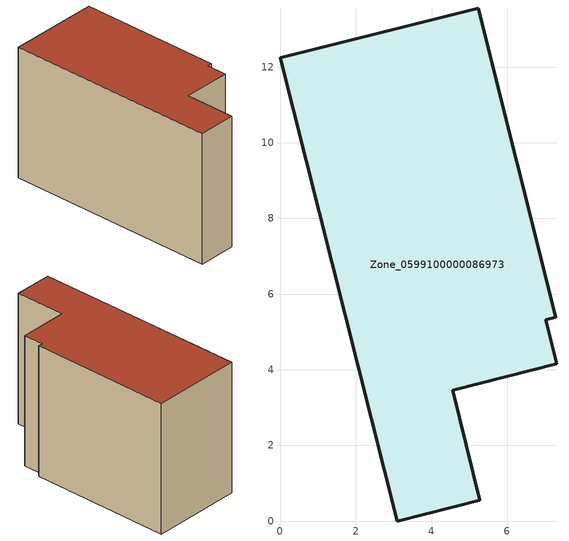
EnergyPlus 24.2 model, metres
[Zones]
Zone_0599100000086973
 floor ground (C_G): 0,12.25 5.24,13.56 7.29,5.39 7.02,5.32 7.31,4.15 4.55,3.45 5.28,0.55 3.09,0 z0
 wall outside (C_F): 3.09,0 5.28,0.55 4.55,3.45 7.31,4.15 7.02,5.32 7.29,5.39 5.24,13.56 0,12.25 3.09,0 z0:7.86
 roof outside (C_R): 5.24,13.56 0,12.25 3.09,0 5.28,0.55 4.55,3.45 7.31,4.15 7.02,5.32 7.29,5.39 z7.86
[BUILDING]
Pand.0599100000086973: North Axis=0; Terrain=City; Loads Convergence Tolerance Value=0.04; Temperature Convergence Tolerance Value=0.4; Solar Distribution=FullExterior; Maximum Number of Warmup Days=25; Minimum Number of Warmup Days=1
[Site:Location]
Rotterdam.The.Hague.AP_ZH_NLD Design_Conditions: Latitude=51.96; Longitude=4.45; Time Zone=1; Elevation=-4.5
[SITE:GROUNDTEMPERATURE:BUILDINGSURFACE]
18, 18, 18, 18, 18, 18, 18, 18, 18, 18, 18, 18
[MATERIAL] Thermal Absorptance=0.9; Solar Absorptance=0.7; Visible Absorptance=0.7
Name | Roughness | Thickness | Conductivity | Density | Specific Heat
G.TI.1975-1991 | MediumSmooth | 0.15 | 0.288461 | 540 | 1210
F.TI.1975-1991 | Rough | 0.3 | 0.230769 | 1920 | 840
R.TI.1975-1991 | MediumRough | 0.2 | 0.153846 | 1500 | 1000
[CONSTRUCTION]
C_G: G.TI.1975-1991
C_F: F.TI.1975-1991
C_R: R.TI.1975-1991
[ZONE]
Zone_0599100000086973: Type=1; Multiplier=1; Ceiling Height=Autocalculate; Volume=Autocalculate; Floor Area=autocalculate; Part of Total Floor Area=Yes
[ZONEINFILTRATION:DESIGNFLOWRATE]
Infil_Zone_0599100000086973: Zone or ZoneList or Space or SpaceList=Zone_0599100000086973; Schedule=AlwaysOn; Design Flow Rate Calculation Method=Flow/Area; Flow Rate per Floor Area=0.003; Constant Term Coefficient=1; Temperature Term Coefficient=0; Velocity Term Coefficient=0; Velocity Squared Term Coefficient=0
[HVACTEMPLATE:ZONE:IDEALLOADSAIRSYSTEM]
Zone_0599100000086973: Maximum Heating Supply Air Temperature=50; Minimum Cooling Supply Air Temperature=13; Maximum Heating Supply Air Humidity Ratio=0.0156; Minimum Cooling Supply Air Humidity Ratio=0.0077; Heating Limit=NoLimit; Cooling Limit=NoLimit; Dehumidification Control Type=ConstantSensibleHeatRatio; Cooling Sensible Heat Ratio=0.7; Dehumidification Setpoint=60; Humidification Control Type=None; Humidification Setpoint=30; Outdoor Air Method=None; Outdoor Air Flow Rate per Person=0.00944; Outdoor Air Flow Rate per Zone Floor Area=0; Outdoor Air Flow Rate per Zone=0; Demand Controlled Ventilation Type=None; Outdoor Air Economizer Type=NoEconomizer; Heat Recovery Type=None; Sensible Heat Recovery Effectiveness=0.7; Latent Heat Recovery Effectiveness=0.65
[ZONECONTROL:THERMOSTAT]
ThermostatControl_Zone_0599100000086973: Zone or ZoneList=Zone_0599100000086973; Control Type Schedule=DualSetpointControlType; Control 1=Thermostat_Zone_0599100000086973; Temperature Difference Between Cutout And Setpoint=0
[THERMOSTATSETPOINT:DUALSETPOINT]
Thermostat_Zone_0599100000086973: Heating Setpoint Temperature Schedule=HeatingSetpoint_Zone_0599100000086973; Cooling Setpoint Temperature Schedule=CoolingSetpoint_Zone_0599100000086973
[SCHEDULE:COMPACT]
HeatingSetpoint_Zone_0599100000086973: Through: 12/31, For: AllDays, Until: 24:00, 21
CoolingSetpoint_Zone_0599100000086973: Through: 12/31, For: AllDays, Until: 24:00, 24
DualSetpointControlType: Through: 12/31, For: AllDays, Until: 24:00, 4
AlwaysOn: Through: 12/31, For: AllDays, Until: 24:00, 1
